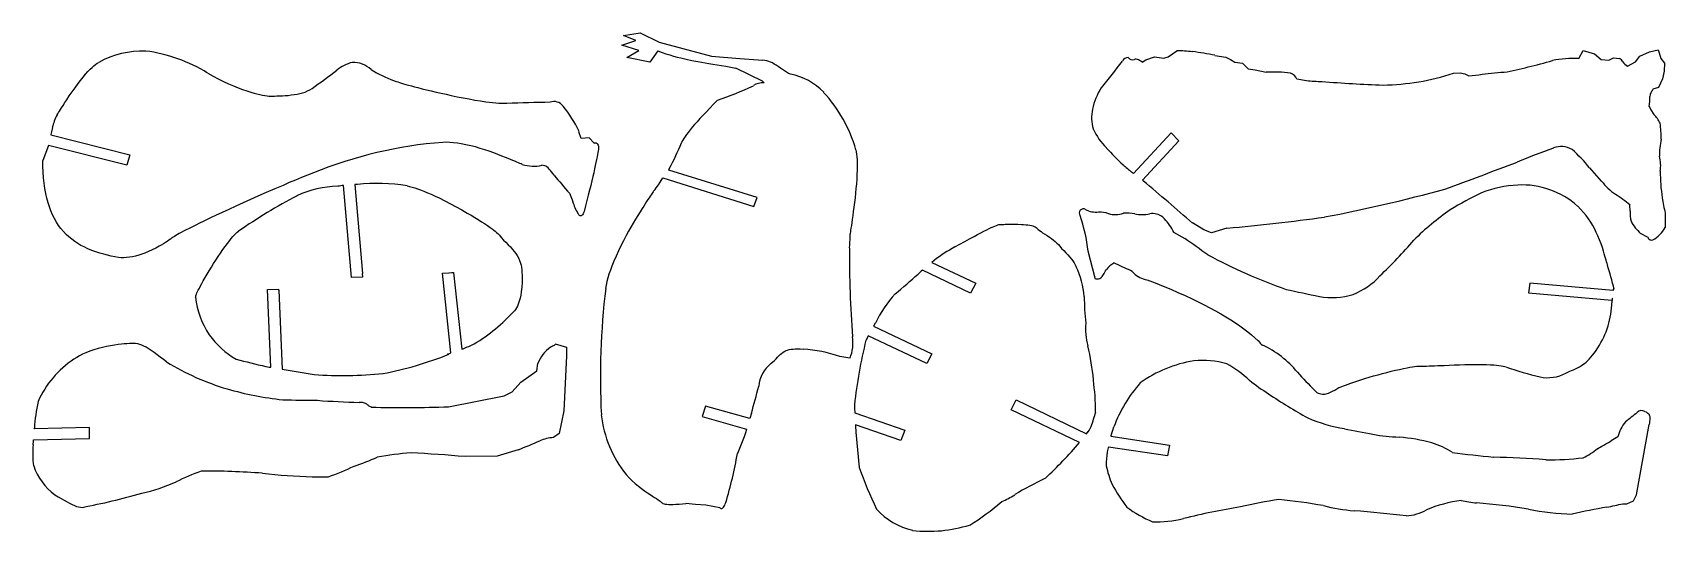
# Model space of a CAD drawing. Extents: x 1.3 to 15.6, y 3.3 to 7.7.
import ezdxf

# ---------------------------------------------------------------- set-up
doc = ezdxf.new("R2010")
doc.units = 0
doc.header["$MEASUREMENT"] = 0

msp = doc.modelspace()

# ---------------------------------------------------------------- linework, layer by layer
at = {"color": 7, "linetype": 'Continuous'}
for p, q in [((6.5, 7.548), (6.624, 7.589)), ((6.514, 7.635), (6.66, 7.658)), ((6.624, 7.589), (6.514, 7.635)), ((6.66, 7.658), (6.827, 7.576)), ((6.65, 7.501), (6.5, 7.548)), ((6.544, 7.44), (6.65, 7.501)), ((6.746, 7.4), (6.544, 7.44)), ((6.817, 7.499), (6.746, 7.4)), ((6.827, 7.576), (7.285, 7.452)), ((7.285, 7.452), (7.533, 7.432)), ((11.09, 7.42), (11.165, 7.448)), ((11.165, 7.448), (11.249, 7.435)), ((11.249, 7.435), (11.285, 7.446)), ((11.285, 7.446), (11.362, 7.5)), ((11.696, 7.46), (11.79, 7.445)), ((11.79, 7.445), (11.832, 7.423)), ((14.883, 7.431), (14.921, 7.502)), ((14.921, 7.502), (15.019, 7.474)), ((15.019, 7.474), (15.079, 7.423)), ((15.145, 7.419), (15.188, 7.437)), ((15.188, 7.437), (15.239, 7.433)), ((15.378, 7.402), (15.416, 7.454)), ((15.416, 7.454), (15.503, 7.491)), ((15.503, 7.491), (15.577, 7.509)), ((15.577, 7.509), (15.586, 7.482)), ((15.586, 7.482), (15.601, 7.432)), ((7.733, 7.235), (7.498, 7.349)), ((7.533, 7.432), (7.735, 7.419)), ((11.057, 7.4), (11.09, 7.42)), ((11.832, 7.423), (11.869, 7.4)), ((11.869, 7.4), (11.936, 7.391)), ((11.936, 7.391), (11.986, 7.342)), ((11.986, 7.342), (12.048, 7.332)), ((12.048, 7.332), (12.143, 7.312)), ((13.785, 7.303), (13.843, 7.306)), ((13.843, 7.306), (13.885, 7.299)), ((13.885, 7.299), (13.92, 7.28)), ((15.079, 7.423), (15.145, 7.419)), ((15.31, 7.366), (15.378, 7.402)), ((15.601, 7.432), (15.633, 7.392)), ((15.63, 7.322), (15.617, 7.254)), ((15.633, 7.392), (15.63, 7.322)), ((7.747, 7.218), (7.733, 7.235)), ((12.414, 7.253), (12.498, 7.239)), ((13.92, 7.28), (14.007, 7.288)), ((15.581, 7.178), (15.531, 7.163)), ((15.617, 7.254), (15.581, 7.178)), ((15.498, 7.014), (15.513, 6.984)), ((15.513, 6.984), (15.54, 6.943)), ((1.5, 6.768), (1.499, 6.765)), ((1.499, 6.765), (2.192, 6.59)), ((1.505, 6.79), (1.5, 6.768)), ((1.513, 6.828), (1.505, 6.79)), ((6.143, 6.731), (6.125, 6.792)), ((6.215, 6.738), (6.143, 6.731)), ((6.258, 6.692), (6.215, 6.738)), ((11.311, 6.781), (10.983, 6.425)), ((11.379, 6.713), (11.311, 6.781)), ((1.478, 6.671), (1.429, 6.541)), ((2.166, 6.498), (1.478, 6.671)), ((2.192, 6.59), (2.166, 6.498)), ((11.06, 6.367), (11.379, 6.713)), ((6.912, 6.455), (6.919, 6.473)), ((7.685, 6.215), (6.912, 6.455)), ((10.983, 6.425), (10.966, 6.438)), ((15.083, 6.36), (14.978, 6.476)), ((4.132, 5.516), (4.063, 6.32)), ((4.184, 6.331), (4.161, 6.329)), ((4.161, 6.329), (4.228, 5.55)), ((6.821, 6.328), (6.836, 6.35)), ((6.836, 6.35), (6.859, 6.387)), ((6.859, 6.387), (7.657, 6.136)), ((11.06, 6.367), (11.06, 6.367)), ((11.07, 6.36), (11.06, 6.367)), ((6.042, 6.253), (6.07, 6.181)), ((7.657, 6.136), (7.685, 6.215)), ((15.333, 6.096), (15.331, 6.15)), ((11.334, 5.912), (11.431, 5.857)), ((11.597, 5.934), (11.499, 5.993)), ((11.665, 5.906), (11.597, 5.934)), ((11.733, 5.927), (11.665, 5.906)), ((11.8, 5.948), (11.733, 5.927)), ((15.489, 5.867), (15.424, 5.901)), ((10.643, 5.522), (10.586, 5.745)), ((9.134, 5.58), (9.122, 5.57)), ((9.556, 5.38), (9.134, 5.58)), ((9.237, 5.665), (9.216, 5.648)), ((9.216, 5.648), (9.6, 5.465)), ((10.921, 5.591), (10.809, 5.643)), ((4.228, 5.52), (4.132, 5.516)), ((4.225, 5.55), (4.228, 5.52)), ((4.228, 5.55), (4.225, 5.55)), ((4.93, 5.553), (4.986, 5.557)), ((5.004, 4.856), (4.93, 5.553)), ((4.986, 5.557), (5.013, 5.56)), ((5.013, 5.559), (5.026, 5.56)), ((5.013, 5.56), (5.013, 5.559)), ((5.026, 5.56), (5.098, 4.888)), ((9.6, 5.465), (9.556, 5.38)), ((14.455, 5.465), (14.443, 5.382)), ((15.184, 5.401), (14.455, 5.465)), ((3.396, 5.412), (3.492, 5.413)), ((3.427, 4.73), (3.396, 5.412)), ((3.492, 5.413), (3.493, 5.404)), ((3.493, 5.404), (3.497, 5.404)), ((3.497, 5.404), (3.525, 4.713)), ((14.443, 5.382), (15.171, 5.318)), ((15.185, 5.415), (15.184, 5.402)), ((15.184, 5.402), (15.184, 5.401)), ((15.193, 5.414), (15.185, 5.415)), ((8.721, 5.117), (8.706, 5.089)), ((8.706, 5.089), (9.215, 4.848)), ((5.098, 4.888), (5.105, 4.891)), ((5.105, 4.891), (5.11, 4.893)), ((5.918, 4.934), (6.017, 4.906)), ((6.017, 4.906), (6.017, 4.829)), ((8.659, 5.005), (8.649, 4.986)), ((9.171, 4.763), (8.659, 5.005)), ((3.381, 4.737), (3.412, 4.732)), ((3.412, 4.732), (3.427, 4.73)), ((4.975, 4.846), (4.991, 4.851)), ((4.985, 4.845), (4.975, 4.846)), ((4.991, 4.851), (5.004, 4.856)), ((5.757, 4.7), (5.764, 4.764)), ((6.017, 4.829), (5.992, 4.349)), ((8.499, 4.809), (8.41, 4.825)), ((9.215, 4.848), (9.171, 4.763)), ((3.525, 4.713), (3.544, 4.71)), ((3.544, 4.71), (3.56, 4.707)), ((3.56, 4.707), (3.805, 4.667)), ((5.54, 4.516), (5.617, 4.601)), ((5.617, 4.601), (5.757, 4.7)), ((4.983, 4.385), (5.469, 4.48)), ((5.469, 4.48), (5.54, 4.516)), ((9.911, 4.359), (9.956, 4.444)), ((9.956, 4.444), (10.57, 4.149)), ((5.992, 4.349), (5.951, 4.152)), ((7.233, 4.39), (7.204, 4.299)), ((7.204, 4.299), (7.593, 4.19)), ((7.621, 4.281), (7.233, 4.39)), ((7.624, 4.292), (7.621, 4.281)), ((7.633, 4.321), (7.624, 4.292)), ((7.635, 4.328), (7.633, 4.321)), ((8.538, 4.402), (8.539, 4.374)), ((8.539, 4.374), (8.54, 4.365)), ((8.54, 4.365), (8.541, 4.339)), ((8.541, 4.339), (8.542, 4.331)), ((8.542, 4.331), (8.979, 4.179)), ((10.51, 4.072), (9.911, 4.359)), ((1.838, 4.202), (1.354, 4.192)), ((1.354, 4.192), (1.355, 4.197)), ((1.837, 4.106), (1.838, 4.202)), ((5.951, 4.152), (5.902, 4.116)), ((7.586, 4.164), (7.573, 4.122)), ((7.59, 4.179), (7.586, 4.164)), ((7.593, 4.19), (7.59, 4.179)), ((8.547, 4.228), (8.547, 4.218)), ((8.944, 4.09), (8.547, 4.228)), ((8.547, 4.218), (8.55, 4.162)), ((8.55, 4.162), (8.579, 3.854)), ((8.979, 4.179), (8.944, 4.09)), ((10.57, 4.149), (10.584, 4.167)), ((15.388, 3.613), (15.499, 4.229)), ((1.345, 4.054), (1.346, 4.08)), ((1.345, 4.052), (1.345, 4.054)), ((1.346, 4.08), (1.348, 4.096)), ((1.348, 4.096), (1.837, 4.106)), ((5.592, 4.008), (5.409, 3.951)), ((7.573, 4.122), (7.514, 3.976)), ((10.76, 4.026), (10.752, 3.99)), ((10.762, 4.032), (10.76, 4.026)), ((11.28, 3.954), (10.762, 4.032)), ((10.785, 4.13), (10.784, 4.126)), ((10.784, 4.126), (11.298, 4.048)), ((10.787, 4.14), (10.785, 4.13)), ((10.789, 4.146), (10.787, 4.14)), ((11.298, 4.048), (11.28, 3.954)), ((15.224, 4.121), (15.165, 4.087)), ((5.409, 3.951), (5.127, 3.949)), ((15.361, 3.562), (15.388, 3.613)), ((7.147, 3.529), (7.062, 3.539)), ((7.236, 3.524), (7.147, 3.529)), ((7.36, 3.501), (7.236, 3.524)), ((15.268, 3.536), (15.304, 3.536)), ((15.304, 3.536), (15.361, 3.562))]:
    msp.add_line(p, q, dxfattribs=at)
at = {"color": 7, "linetype": 'Continuous', "flags": 128}
for points in [[(6.817, 7.499), (6.853, 7.486), (6.887, 7.474), (6.92, 7.464), (6.953, 7.454), (6.984, 7.445), (7.016, 7.437), (7.065, 7.426), (7.115, 7.416), (7.166, 7.406), (7.197, 7.4), (7.23, 7.395), (7.264, 7.389), (7.299, 7.383), (7.336, 7.377), (7.373, 7.371), (7.413, 7.364), (7.455, 7.357), (7.498, 7.349)], [(1.555, 6.938), (1.561, 6.948), (1.567, 6.959), (1.575, 6.971), (1.584, 6.985), (1.594, 7.001), (1.607, 7.022), (1.622, 7.046), (1.638, 7.07), (1.661, 7.105), (1.686, 7.141), (1.712, 7.177), (1.738, 7.213), (1.759, 7.241), (1.781, 7.268), (1.802, 7.294), (1.823, 7.318), (1.844, 7.34), (1.86, 7.355), (1.876, 7.369), (1.891, 7.381), (1.905, 7.391), (1.919, 7.398)], [(2.873, 7.304), (2.92, 7.278), (2.966, 7.253), (3.011, 7.231), (3.055, 7.21), (3.098, 7.192), (3.139, 7.175), (3.178, 7.161), (3.216, 7.148), (3.252, 7.137), (3.279, 7.129), (3.305, 7.122), (3.329, 7.117), (3.352, 7.112), (3.373, 7.109), (3.393, 7.106), (3.41, 7.104), (3.426, 7.104), (3.439, 7.104)], [(7.978, 7.294), (7.961, 7.302), (7.943, 7.312), (7.925, 7.324), (7.907, 7.336), (7.889, 7.349), (7.87, 7.362), (7.851, 7.374), (7.836, 7.384), (7.82, 7.393), (7.804, 7.4), (7.788, 7.407), (7.771, 7.413), (7.753, 7.416), (7.735, 7.419)], [(11.057, 7.4), (11.046, 7.409), (11.035, 7.416), (11.025, 7.422), (11.016, 7.425), (11.006, 7.427), (10.998, 7.426), (10.99, 7.423)], [(3.439, 7.104), (3.459, 7.104), (3.48, 7.105), (3.503, 7.106), (3.527, 7.107), (3.552, 7.108), (3.579, 7.11), (3.605, 7.113), (3.632, 7.116), (3.656, 7.121), (3.68, 7.126), (3.703, 7.132), (3.726, 7.139), (3.748, 7.148), (3.768, 7.158), (3.787, 7.17)], [(4.502, 7.24), (4.508, 7.238), (4.516, 7.234), (4.527, 7.231), (4.539, 7.227), (4.554, 7.222), (4.57, 7.217), (4.588, 7.212), (4.61, 7.206), (4.633, 7.199), (4.658, 7.193), (4.685, 7.185), (4.713, 7.178), (4.751, 7.168), (4.79, 7.159), (4.831, 7.149), (4.874, 7.139), (4.917, 7.129), (4.962, 7.119), (5.006, 7.109), (5.059, 7.098), (5.111, 7.088), (5.162, 7.078), (5.213, 7.069), (5.262, 7.061), (5.309, 7.054), (5.34, 7.05), (5.369, 7.047), (5.397, 7.044), (5.424, 7.042), (5.449, 7.04), (5.472, 7.04), (5.494, 7.04)], [(7.34, 7.069), (7.305, 7.033), (7.272, 6.999), (7.241, 6.966), (7.212, 6.935), (7.185, 6.906), (7.16, 6.879), (7.138, 6.854), (7.117, 6.83), (7.098, 6.807), (7.081, 6.786), (7.067, 6.767), (7.054, 6.749), (7.043, 6.733), (7.034, 6.718), (7.027, 6.705), (7.022, 6.694)], [(5.629, 6.506), (5.619, 6.51), (5.608, 6.514), (5.595, 6.52), (5.58, 6.526), (5.563, 6.533), (5.545, 6.54), (5.526, 6.548), (5.505, 6.557), (5.483, 6.565), (5.45, 6.579), (5.415, 6.592), (5.378, 6.606), (5.34, 6.62), (5.3, 6.633), (5.26, 6.646), (5.218, 6.658), (5.177, 6.668), (5.135, 6.678), (5.093, 6.686), (5.06, 6.691), (5.027, 6.695), (4.995, 6.698), (4.964, 6.699), (4.933, 6.698)], [(6.295, 6.666), (6.296, 6.66), (6.296, 6.653), (6.296, 6.645), (6.295, 6.636), (6.293, 6.623), (6.291, 6.609), (6.288, 6.592), (6.284, 6.571), (6.28, 6.549), (6.274, 6.523), (6.268, 6.496), (6.262, 6.466), (6.254, 6.433), (6.246, 6.399), (6.237, 6.362), (6.228, 6.322), (6.217, 6.28), (6.207, 6.237), (6.195, 6.191), (6.183, 6.143), (6.17, 6.092)], [(6.258, 6.692), (6.264, 6.694), (6.27, 6.695), (6.275, 6.695), (6.28, 6.692), (6.284, 6.688), (6.288, 6.682), (6.292, 6.675), (6.295, 6.666)], [(8.5, 5.873), (8.5, 5.876), (8.501, 5.882), (8.501, 5.887), (8.502, 5.894), (8.504, 5.904), (8.505, 5.916), (8.507, 5.929), (8.51, 5.949), (8.514, 5.972), (8.517, 5.997), (8.521, 6.023), (8.526, 6.057), (8.531, 6.094), (8.536, 6.132), (8.541, 6.171), (8.546, 6.212), (8.55, 6.253), (8.554, 6.294), (8.558, 6.336), (8.561, 6.377), (8.563, 6.417), (8.565, 6.455), (8.565, 6.492), (8.565, 6.52), (8.564, 6.547), (8.562, 6.571), (8.56, 6.594), (8.556, 6.615), (8.552, 6.634)], [(1.567, 5.972), (1.549, 6.001), (1.531, 6.032), (1.515, 6.064), (1.5, 6.098), (1.487, 6.133), (1.475, 6.17), (1.464, 6.209), (1.455, 6.25), (1.447, 6.294), (1.44, 6.34), (1.435, 6.387), (1.432, 6.437), (1.43, 6.488), (1.429, 6.541)], [(5.907, 6.412), (5.896, 6.426), (5.885, 6.44), (5.875, 6.453), (5.865, 6.465), (5.854, 6.476), (5.845, 6.484), (5.836, 6.49), (5.825, 6.494), (5.813, 6.497), (5.8, 6.498)], [(3.799, 6.431), (3.748, 6.411), (3.696, 6.39), (3.643, 6.368), (3.588, 6.346), (3.533, 6.322), (3.46, 6.291), (3.386, 6.26), (3.313, 6.227), (3.248, 6.198), (3.184, 6.169), (3.12, 6.141), (3.059, 6.112), (2.999, 6.085), (2.941, 6.058), (2.904, 6.04), (2.868, 6.023), (2.833, 6.006), (2.8, 5.99), (2.769, 5.974), (2.739, 5.959), (2.711, 5.946), (2.686, 5.932), (2.662, 5.92), (2.642, 5.91), (2.624, 5.9), (2.608, 5.891), (2.594, 5.883), (2.581, 5.876), (2.571, 5.869), (2.562, 5.863), (2.556, 5.859)], [(4.62, 6.318), (4.641, 6.313), (4.664, 6.307), (4.687, 6.3), (4.712, 6.291), (4.738, 6.282), (4.765, 6.272), (4.797, 6.258), (4.831, 6.244), (4.865, 6.228), (4.9, 6.212), (4.95, 6.187), (5, 6.161), (5.05, 6.135), (5.099, 6.107), (5.147, 6.08), (5.18, 6.061), (5.212, 6.042), (5.243, 6.023), (5.272, 6.004), (5.299, 5.987), (5.324, 5.97), (5.347, 5.954), (5.364, 5.942), (5.379, 5.93), (5.392, 5.92), (5.404, 5.91), (5.414, 5.901), (5.422, 5.893), (5.428, 5.886)], [(6.781, 6.274), (6.779, 6.27), (6.775, 6.265), (6.77, 6.258), (6.764, 6.249), (6.757, 6.239), (6.749, 6.227), (6.74, 6.214), (6.729, 6.198), (6.718, 6.18), (6.705, 6.161), (6.692, 6.141), (6.678, 6.119), (6.66, 6.09), (6.641, 6.059), (6.621, 6.026), (6.601, 5.992), (6.58, 5.956), (6.56, 5.92), (6.539, 5.882), (6.516, 5.838), (6.493, 5.793), (6.471, 5.748), (6.45, 5.703), (6.43, 5.658), (6.412, 5.614), (6.4, 5.579), (6.388, 5.546), (6.379, 5.513), (6.37, 5.481), (6.364, 5.45), (6.359, 5.421)], [(6.17, 6.092), (6.165, 6.081), (6.161, 6.072), (6.156, 6.064), (6.152, 6.06), (6.148, 6.057), (6.144, 6.055), (6.139, 6.055), (6.135, 6.056), (6.13, 6.059), (6.125, 6.063), (6.121, 6.069), (6.116, 6.076)], [(11.298, 5.974), (11.288, 5.988), (11.278, 6.002), (11.266, 6.016), (11.253, 6.03), (11.238, 6.043), (11.222, 6.055), (11.21, 6.061), (11.198, 6.067), (11.185, 6.071), (11.171, 6.074), (11.156, 6.076), (11.14, 6.076), (11.124, 6.074)], [(15.133, 5.626), (15.13, 5.638), (15.126, 5.652), (15.122, 5.668), (15.117, 5.685), (15.112, 5.704), (15.106, 5.724), (15.1, 5.746), (15.09, 5.777), (15.078, 5.81), (15.065, 5.845), (15.05, 5.881), (15.036, 5.91), (15.022, 5.94), (15.005, 5.97), (14.987, 6), (14.968, 6.029), (14.947, 6.058), (14.924, 6.086), (14.899, 6.114), (14.873, 6.14)], [(2.091, 5.692), (2.061, 5.698), (2.029, 5.704), (1.996, 5.711), (1.963, 5.72), (1.928, 5.729), (1.894, 5.74), (1.859, 5.752), (1.824, 5.767), (1.79, 5.783), (1.762, 5.797), (1.735, 5.813), (1.709, 5.831), (1.683, 5.85), (1.658, 5.871), (1.634, 5.893), (1.61, 5.918), (1.588, 5.944), (1.567, 5.972)], [(2.767, 5.345), (2.768, 5.35), (2.769, 5.356), (2.772, 5.363), (2.775, 5.371), (2.779, 5.382), (2.785, 5.393), (2.791, 5.405), (2.8, 5.423), (2.81, 5.443), (2.822, 5.464), (2.834, 5.487), (2.851, 5.515), (2.868, 5.545), (2.886, 5.575), (2.906, 5.606), (2.925, 5.637), (2.945, 5.669), (2.966, 5.7), (2.986, 5.73), (3.007, 5.76), (3.027, 5.788), (3.047, 5.814), (3.066, 5.839), (3.08, 5.857), (3.094, 5.874), (3.108, 5.888), (3.12, 5.901), (3.132, 5.912), (3.142, 5.921)], [(5.428, 5.886), (5.445, 5.865), (5.464, 5.844), (5.484, 5.824), (5.504, 5.803), (5.524, 5.783), (5.544, 5.761), (5.558, 5.744), (5.572, 5.726), (5.585, 5.707), (5.596, 5.687), (5.605, 5.665), (5.613, 5.642)], [(9.417, 5.783), (9.461, 5.807), (9.504, 5.831), (9.546, 5.854), (9.586, 5.876), (9.616, 5.892), (9.645, 5.907), (9.672, 5.921), (9.698, 5.934), (9.717, 5.944), (9.735, 5.952), (9.752, 5.96), (9.767, 5.966), (9.781, 5.972), (9.793, 5.976), (9.804, 5.979), (9.813, 5.981), (9.82, 5.981)], [(9.82, 5.981), (9.827, 5.981), (9.836, 5.981), (9.847, 5.981), (9.859, 5.982), (9.873, 5.982), (9.888, 5.982), (9.904, 5.982), (9.935, 5.983), (9.968, 5.982), (10.001, 5.981), (10.02, 5.98), (10.038, 5.978), (10.056, 5.976), (10.073, 5.974), (10.088, 5.971), (10.101, 5.967), (10.113, 5.963), (10.122, 5.958), (10.13, 5.952)], [(10.13, 5.952), (10.138, 5.944), (10.148, 5.936), (10.16, 5.927), (10.173, 5.917), (10.186, 5.908), (10.205, 5.895), (10.225, 5.882), (10.246, 5.868), (10.263, 5.856), (10.281, 5.843), (10.297, 5.83), (10.312, 5.817), (10.325, 5.804), (10.337, 5.791)], [(15.489, 5.867), (15.49, 5.86), (15.493, 5.854), (15.498, 5.85), (15.504, 5.846), (15.511, 5.845), (15.52, 5.844), (15.53, 5.845)], [(2.556, 5.859), (2.546, 5.851), (2.533, 5.842), (2.519, 5.832), (2.503, 5.822), (2.486, 5.811), (2.467, 5.8), (2.447, 5.789), (2.418, 5.773), (2.388, 5.758), (2.356, 5.744), (2.323, 5.73), (2.296, 5.721), (2.269, 5.712), (2.242, 5.704), (2.215, 5.698), (2.188, 5.693), (2.163, 5.69), (2.138, 5.689), (2.114, 5.689), (2.091, 5.692)], [(10.337, 5.791), (10.353, 5.771), (10.371, 5.752), (10.389, 5.733), (10.408, 5.713), (10.426, 5.693), (10.439, 5.677), (10.451, 5.661), (10.462, 5.644), (10.472, 5.627), (10.479, 5.609)], [(5.613, 5.642), (5.618, 5.624), (5.621, 5.605), (5.624, 5.583), (5.626, 5.561), (5.628, 5.537), (5.628, 5.512), (5.627, 5.472), (5.625, 5.431), (5.62, 5.391), (5.615, 5.362), (5.609, 5.334), (5.602, 5.308), (5.594, 5.283), (5.587, 5.266), (5.579, 5.25), (5.57, 5.236), (5.56, 5.224)], [(10.677, 5.505), (10.687, 5.508), (10.696, 5.513), (10.703, 5.519), (10.709, 5.525), (10.715, 5.533), (10.72, 5.542), (10.725, 5.552), (10.731, 5.564), (10.738, 5.575), (10.746, 5.586)], [(10.643, 5.522), (10.642, 5.517), (10.643, 5.512), (10.645, 5.508), (10.648, 5.506), (10.653, 5.504), (10.659, 5.504), (10.667, 5.504), (10.677, 5.505)], [(11.101, 5.496), (11.172, 5.468), (11.241, 5.441), (11.308, 5.413), (11.372, 5.385), (11.435, 5.357), (11.495, 5.329), (11.549, 5.303), (11.602, 5.277), (11.652, 5.25), (11.701, 5.224), (11.747, 5.198), (11.792, 5.172), (11.834, 5.145), (11.875, 5.119), (11.913, 5.093), (11.95, 5.067), (11.984, 5.041), (12.015, 5.015), (12.046, 4.989), (12.074, 4.963)], [(15.173, 5.274), (15.173, 5.282), (15.173, 5.291), (15.174, 5.301), (15.176, 5.311), (15.177, 5.318), (15.178, 5.324), (15.178, 5.329), (15.179, 5.333), (15.179, 5.334), (15.178, 5.335), (15.178, 5.335), (15.178, 5.335), (15.178, 5.335), (15.178, 5.334), (15.177, 5.334), (15.176, 5.332), (15.175, 5.328), (15.174, 5.324), (15.171, 5.318)], [(2.223, 4.938), (2.206, 4.938), (2.187, 4.937), (2.166, 4.936), (2.142, 4.934), (2.117, 4.932), (2.09, 4.929), (2.057, 4.924), (2.023, 4.919), (1.987, 4.912), (1.951, 4.904), (1.914, 4.895), (1.877, 4.884), (1.841, 4.871), (1.805, 4.857), (1.778, 4.845), (1.751, 4.831), (1.726, 4.817), (1.702, 4.801)], [(2.513, 4.778), (2.485, 4.798), (2.458, 4.818), (2.431, 4.839), (2.404, 4.859), (2.377, 4.878), (2.351, 4.895), (2.333, 4.906), (2.314, 4.915), (2.296, 4.923), (2.278, 4.929), (2.26, 4.934), (2.241, 4.937), (2.223, 4.938)], [(5.918, 4.934), (5.919, 4.932), (5.918, 4.93), (5.915, 4.927), (5.911, 4.924), (5.907, 4.921), (5.902, 4.918), (5.894, 4.914), (5.886, 4.91), (5.875, 4.906)], [(7.807, 4.762), (7.823, 4.777), (7.838, 4.791), (7.851, 4.805), (7.863, 4.818), (7.876, 4.83), (7.887, 4.842), (7.9, 4.852), (7.913, 4.862), (7.927, 4.87), (7.939, 4.876), (7.952, 4.881), (7.967, 4.885), (7.983, 4.888), (8.001, 4.89), (8.02, 4.892), (8.041, 4.892), (8.064, 4.891), (8.09, 4.89)], [(14.769, 4.678), (14.787, 4.687), (14.803, 4.695), (14.82, 4.702), (14.837, 4.709), (14.854, 4.716), (14.871, 4.725), (14.888, 4.734), (14.906, 4.745), (14.919, 4.754), (14.932, 4.764), (14.946, 4.775), (14.96, 4.788), (14.974, 4.802), (14.989, 4.818), (15.004, 4.836), (15.019, 4.856), (15.036, 4.878)], [(12.764, 4.542), (12.772, 4.547), (12.781, 4.552), (12.793, 4.557), (12.807, 4.563), (12.822, 4.569), (12.84, 4.575), (12.862, 4.583), (12.886, 4.592), (12.912, 4.601), (12.94, 4.61), (12.974, 4.62), (13.01, 4.632), (13.047, 4.643), (13.085, 4.654), (13.124, 4.665), (13.163, 4.675), (13.201, 4.685), (13.239, 4.695), (13.276, 4.704), (13.312, 4.712), (13.346, 4.72), (13.379, 4.726), (13.403, 4.731), (13.425, 4.734), (13.445, 4.737), (13.464, 4.739), (13.48, 4.74), (13.495, 4.741)], [(13.495, 4.741), (13.51, 4.74), (13.528, 4.741), (13.548, 4.741), (13.571, 4.742), (13.595, 4.743), (13.62, 4.744), (13.647, 4.745), (13.675, 4.746), (13.704, 4.747), (13.748, 4.749), (13.793, 4.751), (13.838, 4.752), (13.884, 4.754), (13.93, 4.755), (13.968, 4.755), (14.005, 4.755), (14.041, 4.755), (14.075, 4.754), (14.108, 4.753), (14.139, 4.751), (14.161, 4.749), (14.182, 4.747), (14.202, 4.744), (14.219, 4.741), (14.235, 4.737), (14.248, 4.733)], [(12.569, 4.529), (12.579, 4.519), (12.589, 4.511), (12.6, 4.504), (12.611, 4.5), (12.623, 4.497), (12.638, 4.495), (12.654, 4.496), (12.671, 4.499), (12.689, 4.504), (12.707, 4.512), (12.726, 4.52), (12.745, 4.531), (12.764, 4.542)], [(4.307, 4.381), (4.299, 4.383), (4.293, 4.386), (4.288, 4.39), (4.283, 4.394), (4.278, 4.398), (4.273, 4.403), (4.268, 4.408), (4.262, 4.411), (4.256, 4.414), (4.248, 4.417), (4.239, 4.419), (4.228, 4.421), (4.215, 4.422), (4.201, 4.422)], [(15.461, 4.344), (15.472, 4.339), (15.481, 4.333), (15.488, 4.328), (15.495, 4.322), (15.499, 4.315), (15.503, 4.306), (15.504, 4.299), (15.505, 4.291), (15.505, 4.282), (15.504, 4.271), (15.503, 4.259), (15.501, 4.245), (15.499, 4.229)], [(10.789, 4.146), (10.8, 4.181), (10.811, 4.209)], [(15.047, 4.018), (15.058, 4.025), (15.071, 4.032), (15.086, 4.041), (15.102, 4.05), (15.121, 4.061), (15.142, 4.073), (15.165, 4.087)], [(3.789, 3.771), (3.812, 3.771), (3.833, 3.771), (3.852, 3.771), (3.869, 3.771), (3.885, 3.771), (3.899, 3.772), (3.911, 3.772), (3.921, 3.772), (3.93, 3.772)], [(6.538, 3.791), (6.564, 3.764), (6.591, 3.737), (6.618, 3.713), (6.646, 3.69), (6.673, 3.669), (6.699, 3.65), (6.725, 3.632), (6.749, 3.616), (6.769, 3.603), (6.787, 3.591), (6.803, 3.581), (6.818, 3.571), (6.828, 3.564), (6.836, 3.558), (6.843, 3.553), (6.848, 3.548)], [(1.534, 3.615), (1.562, 3.598), (1.59, 3.582), (1.616, 3.566), (1.641, 3.552), (1.664, 3.54), (1.686, 3.529), (1.706, 3.52), (1.725, 3.513), (1.742, 3.508), (1.759, 3.505), (1.774, 3.504)], [(6.848, 3.548), (6.853, 3.543), (6.861, 3.539), (6.87, 3.536), (6.881, 3.533), (6.895, 3.531), (6.911, 3.53), (6.929, 3.529), (6.951, 3.53), (6.975, 3.531), (7.002, 3.533), (7.031, 3.536), (7.062, 3.539)], [(7.36, 3.501), (7.364, 3.497), (7.368, 3.495), (7.372, 3.494), (7.376, 3.495), (7.381, 3.497), (7.386, 3.501), (7.391, 3.507), (7.396, 3.514), (7.402, 3.524), (7.407, 3.535), (7.412, 3.548)]]:
    msp.add_lwpolyline(points, dxfattribs=at)
at = {"color": 7, "linetype": 'Continuous'}
for centre, radius, start, end in [((2.31, 6.68), 0.818, 88.541, 118.5496), ((2.148, 6.129), 1.381, 58.3605, 82.4049), ((10.936, 7.383), 0.058, 91.0258, 151.6227), ((10.974, 7.468), 0.047, 214.3869, 290.1889), ((11.363, 6.232), 1.267, 83.8795, 90.0368), ((11.235, 5.261), 2.247, 78.1566, 83.2803), ((-4.833, 19.156), 14.764, 305.7228, 306.7699), ((4.219, 7.078), 0.33, 104.0095, 130.389), ((4.146, 7.164), 0.234, 47.4348, 91.6807), ((4.829, 8.162), 0.978, 237.5785, 250.4659), ((7.879, 6.766), 0.538, 43.5713, 79.337), ((7.251, 10.063), 4.499, 320.0643, 323.8717), ((12.206, 5.999), 1.315, 83.3484, 92.7425), ((12.326, 7.214), 0.096, 23.6734, 70.4356), ((13.136, 9.297), 2.097, 270.8811, 288.0191), ((14.407, 4.637), 2.68, 93.8315, 98.5692), ((13.27, 12.215), 4.996, 281.0473, 286.0467), ((14.83, 6.606), 0.827, 86.2835, 102.4616), ((15.205, 7.371), 0.0705, 26.3798, 61.2017), ((15.348, 7.451), 0.0929, 211.0142, 245.5345), ((6.577, 9.419), 2.471, 287.9858, 295.8002), ((7.734, 7.071), 0.148, 84.9264, 123.3251), ((11.107, 6.902), 0.49, 146.0999, 169.8525), ((12.658, 8.981), 1.75, 264.7315, 269.1866), ((13.448, 16.445), 9.249, 264.9477, 268.266), ((15.616, 7.092), 0.11, 140.2534, 175.8234), ((6.46, -26.175), 33.229, 91.0115, 91.6663), ((5.908, 6.959), 0.0965, 36.2298, 111.0775), ((5.151, 6.34), 1.075, 24.8807, 38.9625), ((7.316, 6.267), 1.289, 16.5493, 42.3971), ((14.65, 7.133), 0.857, 351.9776, 357.7905), ((1.933, 6.731), 0.432, 151.3027, 167.0682), ((10.945, 6.91), 0.33, 166.2027, 196.4684), ((15.354, 6.756), 0.264, 24.4891, 45.0532), ((14.977, 6.755), 0.627, 357.2599, 10.1692), ((11.155, 7.059), 0.579, 204.7731, 224.9947), ((16.191, 6.597), 0.601, 167.7045, 181.8863), ((5.212, 2.981), 3.728, 94.2894, 112.2722), ((4.715, 7.64), 2.494, 332.1094, 337.7016), ((13.712, 9.411), 4.053, 222.9583, 225.8864), ((16.568, 1.276), 5.701, 109.5353, 112.964), ((14.728, 6.471), 0.191, 59.8608, 110.5172), ((13.86, 5.557), 1.447, 39.4312, 48.2301), ((5.73, 6.823), 0.333, 252.2711, 282.1785), ((14.906, 11.196), 6.177, 229.4586, 230.3687), ((0.501, 42.633), 38.669, 289.9727, 290.976), ((15.233, 6.494), 0.367, 352.3937, 13.1203), ((17.066, 6.441), 1.47, 179.8259, 188.9085), ((4.036, 5.403), 0.912, 91.4645, 114.7229), ((4.286, 4.254), 2.079, 96.1525, 97.5556), ((4.351, 4.645), 1.694, 80.8769, 95.6624), ((16.32, 15.128), 13.58, 219.9308, 220.8099), ((5.72, 7.093), 1.341, 322.35, 325.2033), ((-6.217, -14.278), 26.921, 48.8478, 50.0502), ((14.407, 5.255), 1.071, 93.1032, 110.5735), ((14.385, 5.592), 0.734, 48.3521, 92.8031), ((15.458, 6.628), 0.461, 215.5674, 236.4524), ((6.238, 1.379), 5.497, 118.0224, 124.2681), ((6.513, 6.312), 0.462, 196.4723, 210.6044), ((10.01, 19.893), 14.098, 280.8179, 285.211), ((15.754, 2.778), 3.883, 116.3508, 120.9447), ((14.642, 5.342), 1.062, 49.5208, 58.096), ((17.205, 6.463), 1.611, 188.9067, 193.8113), ((10.543, 6.08), 0.0362, 58.7962, 216.0887), ((9.033, 5.554), 1.565, 7.0343, 18.8421), ((10.653, 6.282), 0.194, 241.9092, 276.651), ((10.679, 5.839), 0.25, 70.0109, 90.7941), ((10.825, 6.271), 0.205, 252.6979, 289.6), ((10.93, 5.828), 0.252, 75.2973, 98.1525), ((11.053, 6.367), 0.301, 258.6692, 283.6238), ((10.505, 21.071), 15.179, 274.8968, 278.1484), ((15.084, 4.192), 2.331, 124.6861, 134.9289), ((15.56, 6.071), 0.228, 173.7467, 195.7517), ((15.659, 6.169), 0.356, 206.5805, 228.6038), ((16.661, 6.008), 1.023, 176.0818, 183.0345), ((7.995, 5.855), 0.505, 350.8001, 2.1353), ((11.057, 5.791), 0.303, 23.5749, 37.202), ((15.398, 6.09), 0.278, 298.5015, 330.7605), ((17.456, 5.698), 8.962, 179.515, 184.4801), ((10.159, 4.449), 1.527, 119.0855, 127.1588), ((-9.761, -24.621), 37.121, 54.8079, 55.188), ((10.632, 8.214), 3.673, 313.0574, 319.7937), ((9.768, 5.274), 0.787, 5.5223, 25.2481), ((10.946, 5.426), 0.256, 122.218, 141.2629), ((10.904, 5.493), 0.1, 36.9185, 80.0021), ((14.046, 10.244), 5.132, 241.9446, 250.3366), ((12.037, 4.64), 3.249, 13.7897, 17.6673), ((5.432, 9.618), 5.478, 309.1964, 311.981), ((9.709, 4.923), 0.874, 132.251, 134.5612), ((11.139, 5.724), 0.231, 227.8442, 260.3522), ((12.692, 5.929), 0.6, 290.9227, 318.3046), ((3.47, 5.414), 0.706, 185.6057, 214.3888), ((12.889, 4.641), 6.576, 173.1898, 182.8482), ((9.741, 4.614), 1.137, 138.1381, 153.7094), ((12.722, 5.356), 2.171, 180.1693, 186.3068), ((16.496, 24.44), 19.481, 257.6189, 258.4942), ((12.722, 5.957), 0.617, 259.6181, 287.3986), ((4.352, 6.335), 1.641, 301.4025, 317.4126), ((14.368, 5.331), 0.807, 325.8152, 355.9497), ((3.499, 5.452), 0.752, 215.5336, 239.9249), ((11.138, 5.066), 0.576, 174.8555, 194.8952), ((4.464, 6.533), 1.763, 291.5101, 294.9437), ((6.067, 4.639), 0.328, 125.7536, 157.6578), ((7.996, 3.601), 1.292, 71.3091, 85.8566), ((8.157, 4.944), 0.368, 338.5136, 8.4021), ((12.561, 3.973), 4.046, 165.7765, 173.9031), ((9.272, 4.66), 0.703, 152.4276, 154.134), ((8.902, 4.481), 1.735, 4.5764, 14.5864), ((12.225, 5.073), 0.187, 215.7827, 232.6324), ((11.745, 4.135), 0.871, 39.3854, 65.084), ((2.176, 4.077), 0.865, 123.2295, 155.7849), ((3.668, 6.656), 2.205, 238.4197, 253.5513), ((4.618, 10.288), 5.686, 254.7475, 257.4412), ((3.858, 7.626), 3.001, 280.5649, 292.0507), ((7.985, 4.538), 0.287, 128.4493, 174.7434), ((11.672, 3.724), 1.074, 98.6174, 125.9533), ((11.584, 4.009), 0.781, 73.9736, 95.3306), ((11.407, 4.011), 0.845, 45.6826, 62.3297), ((15.195, 7.404), 2.834, 250.494, 256.7073), ((4.059, 8.1), 3.442, 265.774, 275.8345), ((8.397, 4.319), 2.254, 0.5358, 7.6331), ((11.951, 3.788), 1.215, 138.4677, 159.7415), ((13.031, 5.914), 1.659, 231.4769, 238.5782), ((14.639, 6.65), 2.964, 221.4677, 225.6958), ((14.612, 4.974), 0.335, 258.1053, 298.0419), ((3.795, 7.084), 2.651, 253.5298, 264.2759), ((3.927, 19.299), 14.858, 268.4706, 269.64), ((4.4, 11.926), 7.506, 265.6702, 268.4739), ((-14.166, 10.418), 22.636, 344.3938, 345.0126), ((15.244, 9.149), 5.578, 236.5006, 240.6401), ((2.918, 4.1), 1.566, 167.7572, 176.4526), ((4.563, 16.823), 12.445, 268.8172, 271.934), ((7.338, 4.431), 1.024, 186.5169, 218.6378), ((9.098, 4.761), 1.61, 340.115, 344.853), ((18.492, 0.286), 5.097, 127.4217, 128.9024), ((15.433, 4.301), 0.0506, 56.9214, 139.5201), ((10.363, 4.325), 0.273, 324.4986, 335.8245), ((13.036, 5.478), 1.301, 246.1538, 260.8952), ((16.952, 24.667), 20.885, 258.6149, 259.3153), ((15.536, 4.046), 0.32, 139.7009, 166.4391), ((2.006, 3.974), 0.666, 173.2814, 189.206), ((4.607, 6.647), 2.816, 290.4728, 294.6562), ((5.924, 3.761), 0.355, 93.6152, 113.5661), ((7.534, 6.626), 3.922, 313.0357, 319.3537), ((13.365, 5.692), 1.574, 259.5711, 267.9883), ((13.124, 2.18), 1.948, 75.9493, 84.5184), ((13.309, 3.232), 0.886, 58.3428, 71.0676), ((14.608, 4.571), 0.706, 296.3279, 308.4565), ((1.845, 4.037), 0.524, 198.8367, 233.5851), ((3.017, 6.297), 2.685, 289.8836, 295.0825), ((3.552, 5.726), 1.956, 287.9579, 294.3653), ((4.823, 1.443), 2.543, 93.7924, 100.5145), ((4.256, -5.384), 9.373, 84.6668, 87.5629), ((3.92, 4.6), 3.647, 343.2282, 350.1472), ((11.616, 3.867), 0.873, 171.924, 179.8662), ((11.511, 4.021), 0.782, 191.1889, 203.7947), ((14.939, 12.429), 8.523, 262.1474, 264.5945), ((13.443, -14.837), 18.794, 86.4901, 87.8869), ((14.647, 6.04), 2.119, 268.558, 277.4283), ((1.914, 5.277), 1.693, 282.9991, 293.8072), ((3.495, 1.929), 2.01, 109.7598, 116.5192), ((2.899, -1.779), 5.6, 85.3654, 90.854), ((3.977, 9.276), 5.508, 263.4829, 268.046), ((12.396, 5.248), 4.064, 200.0611, 205.6394), ((11.913, 0.275), 3.879, 116.0365, 120.5447), ((0.472, 10.168), 6.79, 281.0589, 285.5773), ((9.513, 4.29), 0.8, 293.1615, 302.4307), ((12.232, 4.499), 1.642, 208.9249, 217.1802), ((9.189, 3.903), 0.616, 222.1155, 256.6989), ((8.491, 5.088), 2.034, 301.2918, 311.0832), ((11.574, 4.385), 1.093, 233.4799, 247.0816), ((12.923, -2.655), 6.245, 99.2469, 103.9328), ((12.973, -1.041), 4.67, 98.8382, 103.0319), ((11.778, -1.282), 4.879, 79.7634, 84.3887), ((13.031, 5.007), 1.536, 255.461, 265.6765), ((11.971, -8.493), 12.005, 83.3032, 85.4912), ((13.343, 3.854), 0.425, 273.864, 299.036), ((14.015, 2.368), 1.208, 97.6985, 112.6775), ((16.079, 16.503), 13.128, 260.2366, 260.8333), ((13.542, -2.219), 5.779, 81.048, 85.581), ((14.857, 5.44), 1.994, 257.9816, 269.0956), ((15.901, -1.181), 4.75, 99.366, 103.0854), ((13.847, 9.678), 6.304, 281.721, 283.0244), ((9.188, 4.494), 1.199, 263.257, 287.4138), ((11.188, 4.331), 0.953, 267.598, 284.03)]:
    msp.add_arc(centre, radius, start, end, dxfattribs=at)

doc.saveas('drawing.dxf')
